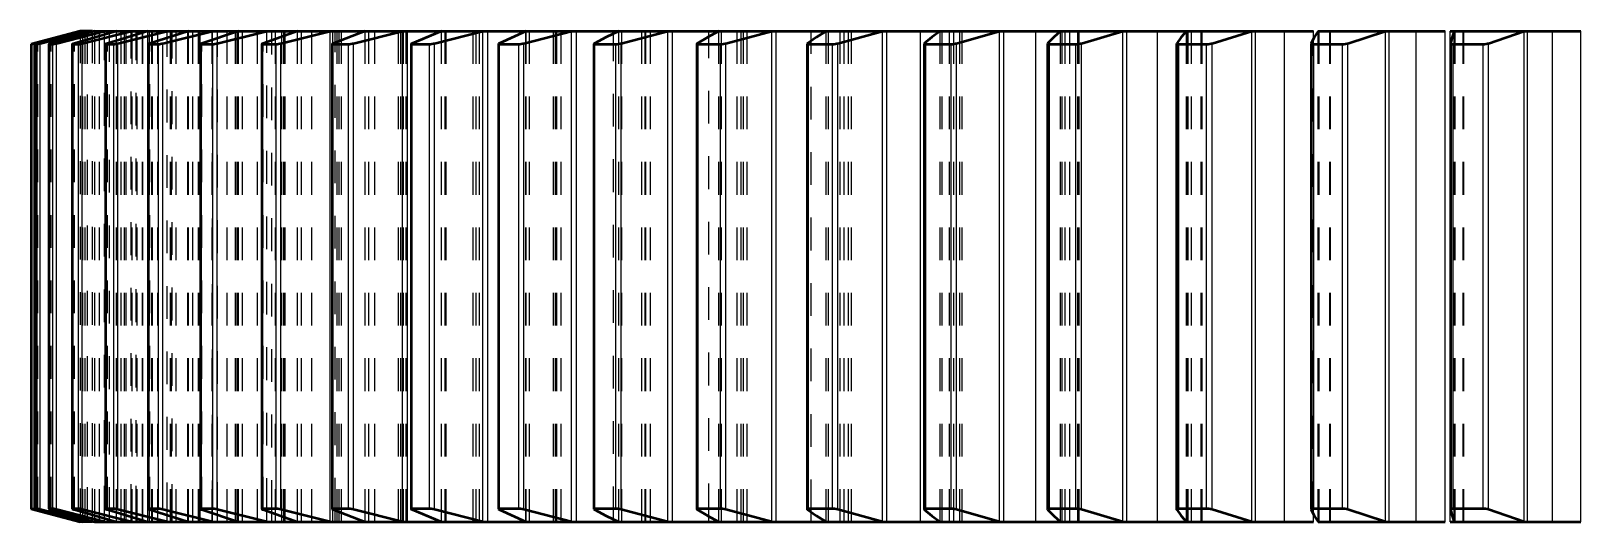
# Model space of a CAD drawing. Header units: millimetres. Extents: x -1 to 474, y -1 to 306.
# Drawn here: x 60.9 to 108.28, y 290.4 to 305.4 of the extents above; entities that cross this region are included whole.
import ezdxf

# ---------------------------------------------------------------- set-up
doc = ezdxf.new("R2010")
doc.units = ezdxf.units.MM
doc.linetypes.add('Dashed', pattern=[2, 1, -1])
for name, color, linetype, lineweight in [('AM_4', 3, 'Continuous', 25), ('hidden', 3, 'Dashed', 25), ('vis', 1, 'Continuous', 50)]:
    doc.layers.add(name, color=color, linetype=linetype, lineweight=lineweight)

# ---------------------------------------------------------------- blocks, each defined once
blk = doc.blocks.new('6_GEAHB1_5_100_15_A_40_b_0_in_GEAHB1_5_100_15_A_40_900')
at = {"layer": 'AM_4'}
for p, q in [((62.409, 305.38), (62.409, 305.4)), ((62.631, 305.338), (62.631, 305.4)), ((62.784, 305.381), (62.784, 305.4)), ((63.148, 305.293), (63.148, 305.4)), ((63.303, 305.338), (63.303, 305.4)), ((63.958, 305.244), (63.958, 305.4)), ((64.114, 305.291), (64.114, 305.4)), ((65.058, 305.191), (65.058, 305.4)), ((65.214, 305.241), (65.214, 305.4)), ((66.444, 305.131), (66.444, 305.4)), ((66.599, 305.184), (66.599, 305.4)), ((68.109, 305.064), (68.109, 305.4)), ((68.264, 305.121), (68.264, 305.4)), ((70.048, 290.4), (70.048, 305.4)), ((70.202, 305.048), (70.202, 305.4)), ((72.253, 290.4), (72.253, 305.4)), ((72.404, 290.4), (72.404, 305.4)), ((74.714, 290.4), (74.714, 305.4)), ((74.864, 290.4), (74.864, 305.4)), ((77.424, 290.4), (77.424, 305.4)), ((77.57, 290.4), (77.57, 305.4)), ((78.705, 305.319), (78.705, 305.4)), ((80.37, 290.4), (80.37, 305.4)), ((80.512, 290.4), (80.512, 305.4)), ((81.615, 305.227), (81.615, 305.4)), ((83.541, 290.4), (83.541, 305.4)), ((83.679, 290.4), (83.679, 305.4)), ((84.746, 305.101), (84.746, 305.4)), ((86.924, 290.4), (86.924, 305.4)), ((87.057, 290.4), (87.057, 305.4)), ((88.084, 290.4), (88.084, 305.4)), ((90.507, 290.4), (90.507, 305.4)), ((90.635, 290.4), (90.635, 305.4)), ((91.617, 290.4), (91.617, 305.4)), ((94.275, 290.4), (94.275, 305.4)), ((94.397, 290.4), (94.397, 305.4)), ((95.331, 290.4), (95.331, 305.4)), ((98.213, 290.4), (98.213, 305.4)), ((98.328, 290.4), (98.328, 305.4)), ((99.211, 290.4), (99.211, 305.4)), ((100.1, 305.161), (100.1, 305.4)), ((102.305, 290.4), (102.305, 305.4)), ((102.414, 290.4), (102.414, 305.4)), ((103.241, 290.4), (103.241, 305.4)), ((104.123, 290.4), (104.123, 305.4)), ((104.281, 290.4), (104.281, 305.4)), ((106.536, 290.4), (106.536, 305.4)), ((106.638, 290.4), (106.638, 305.4)), ((107.406, 290.4), (107.406, 305.4)), ((108.277, 290.4), (108.277, 305.4)), ((60.902, 290.802), (60.902, 304.998)), ((60.994, 290.777), (60.994, 305.023)), ((61.021, 290.802), (61.021, 304.998)), ((61.084, 290.802), (61.084, 304.998)), ((61.185, 290.777), (61.185, 305.023)), ((61.442, 290.802), (61.442, 304.998)), ((61.568, 290.802), (61.568, 304.998)), ((61.677, 290.777), (61.677, 305.023)), ((62.163, 290.802), (62.163, 304.998)), ((62.351, 290.802), (62.351, 304.998)), ((62.467, 290.777), (62.467, 305.023)), ((63.18, 290.802), (63.18, 304.998)), ((63.43, 290.802), (63.43, 304.998)), ((63.554, 290.777), (63.554, 305.023)), ((64.491, 290.802), (64.491, 304.998)), ((64.801, 290.802), (64.801, 304.998)), ((64.931, 290.777), (64.931, 305.023)), ((66.089, 290.802), (66.089, 304.998)), ((66.458, 290.802), (66.458, 304.998)), ((66.595, 290.777), (66.595, 305.023)), ((67.969, 290.802), (67.969, 304.998)), ((68.396, 290.802), (68.396, 304.998)), ((68.538, 290.777), (68.538, 305.023)), ((70.122, 290.802), (70.122, 304.998)), ((70.606, 290.802), (70.606, 304.998)), ((70.753, 290.777), (70.753, 305.023)), ((72.541, 290.802), (72.541, 304.998)), ((73.079, 290.802), (73.079, 304.998)), ((73.231, 290.777), (73.231, 305.023)), ((75.216, 290.802), (75.216, 304.998)), ((75.807, 290.802), (75.807, 304.998)), ((75.962, 290.777), (75.962, 305.023)), ((78.137, 290.802), (78.137, 304.998)), ((78.777, 290.802), (78.777, 304.998)), ((78.936, 290.777), (78.936, 305.023)), ((81.291, 290.802), (81.291, 304.998)), ((81.979, 290.802), (81.979, 304.998)), ((82.14, 290.777), (82.14, 305.023)), ((84.667, 290.802), (84.667, 304.998)), ((85.399, 290.802), (85.399, 304.998)), ((85.563, 290.777), (85.563, 305.023)), ((88.251, 290.802), (88.251, 304.998)), ((89.025, 290.802), (89.025, 304.998)), ((89.19, 290.777), (89.19, 305.023)), ((92.029, 290.802), (92.029, 304.998)), ((92.841, 290.802), (92.841, 304.998)), ((93.007, 290.777), (93.007, 305.023)), ((95.986, 290.802), (95.986, 304.998)), ((96.834, 290.802), (96.834, 304.998)), ((97, 290.777), (97, 305.023)), ((100.107, 290.802), (100.107, 304.998)), ((100.986, 290.802), (100.986, 304.998)), ((101.152, 290.777), (101.152, 305.023)), ((104.374, 290.802), (104.374, 304.998)), ((105.283, 290.802), (105.283, 304.998)), ((105.447, 290.777), (105.447, 305.023)), ((62.631, 290.4), (62.631, 290.462)), ((63.148, 290.4), (63.148, 290.507)), ((63.303, 290.4), (63.303, 290.462)), ((63.958, 290.4), (63.958, 290.556)), ((64.114, 290.4), (64.114, 290.509)), ((65.058, 290.4), (65.058, 290.609)), ((65.214, 290.4), (65.214, 290.559)), ((66.444, 290.4), (66.444, 290.669)), ((66.599, 290.4), (66.599, 290.616)), ((68.109, 290.4), (68.109, 290.736)), ((68.264, 290.4), (68.264, 290.679)), ((70.202, 290.4), (70.202, 290.752)), ((78.705, 290.4), (78.705, 290.481)), ((81.615, 290.4), (81.615, 290.573)), ((84.746, 290.4), (84.746, 290.699)), ((100.1, 290.4), (100.1, 290.639)), ((62.409, 290.4), (62.409, 290.42)), ((62.784, 290.4), (62.784, 290.419))]:
    blk.add_line(p, q, dxfattribs=at)
at = {"layer": 'hidden'}
for p, q in [((62.409, 290.42), (62.409, 305.38)), ((62.483, 290.4), (62.483, 305.4)), ((62.56, 290.4), (62.56, 305.4)), ((62.631, 290.4), (62.631, 305.4)), ((62.631, 290.462), (62.631, 305.338)), ((62.784, 290.419), (62.784, 305.381)), ((62.853, 290.4), (62.853, 305.4)), ((62.997, 290.4), (62.997, 305.4)), ((63.148, 290.507), (63.148, 305.293)), ((63.303, 290.462), (63.303, 305.338)), ((63.517, 290.4), (63.517, 305.4)), ((63.657, 290.4), (63.657, 305.4)), ((63.754, 290.4), (63.754, 305.4)), ((63.805, 290.4), (63.805, 305.4)), ((63.958, 290.556), (63.958, 305.244)), ((63.994, 290.4), (63.994, 305.4)), ((64.114, 290.509), (64.114, 305.291)), ((64.146, 290.4), (64.146, 305.4)), ((64.308, 290.4), (64.308, 305.4)), ((64.314, 290.4), (64.314, 305.4)), ((64.314, 290.4), (64.314, 305.4)), ((64.472, 290.4), (64.472, 305.4)), ((64.524, 290.4), (64.524, 305.4)), ((64.591, 290.4), (64.591, 305.4)), ((64.607, 290.4), (64.607, 305.4)), ((64.608, 290.4), (64.608, 305.4)), ((64.611, 290.4), (64.611, 305.4)), ((64.776, 290.4), (64.776, 305.4)), ((65.058, 290.609), (65.058, 305.191)), ((65.161, 290.4), (65.161, 305.4)), ((65.189, 290.4), (65.189, 305.4)), ((65.199, 290.4), (65.199, 305.4)), ((65.214, 290.559), (65.214, 305.241)), ((65.341, 290.4), (65.341, 305.4)), ((65.693, 290.4), (65.693, 305.4)), ((65.716, 290.4), (65.716, 305.4)), ((65.846, 290.4), (65.846, 305.4)), ((66.017, 290.4), (66.017, 305.4)), ((66.056, 290.4), (66.056, 305.4)), ((66.074, 290.4), (66.074, 305.4)), ((66.442, 290.4), (66.442, 305.4)), ((66.444, 290.669), (66.444, 305.131)), ((66.599, 290.616), (66.599, 305.184)), ((66.893, 290.4), (66.893, 305.4)), ((67.154, 290.4), (67.154, 305.4)), ((67.203, 290.4), (67.203, 305.4)), ((67.233, 290.4), (67.233, 305.4)), ((67.242, 290.4), (67.242, 305.4)), ((67.366, 290.4), (67.366, 305.4)), ((67.824, 290.4), (67.824, 305.4)), ((68.264, 290.679), (68.264, 305.121)), ((68.371, 290.4), (68.371, 305.4)), ((68.568, 290.4), (68.568, 305.4)), ((68.628, 290.4), (68.628, 305.4)), ((68.673, 290.4), (68.673, 305.4)), ((69.045, 290.4), (69.045, 305.4)), ((69.163, 290.4), (69.163, 305.4)), ((69.48, 290.4), (69.48, 305.4)), ((70.122, 290.4), (70.122, 305.4)), ((70.254, 290.4), (70.254, 305.4)), ((70.324, 290.4), (70.324, 305.4)), ((70.387, 290.4), (70.387, 305.4)), ((71.118, 290.4), (71.118, 305.4)), ((71.229, 290.4), (71.229, 305.4)), ((71.405, 290.4), (71.405, 305.4)), ((72.138, 290.4), (72.138, 305.4)), ((72.205, 290.4), (72.205, 305.4)), ((72.285, 290.4), (72.285, 305.4)), ((72.368, 290.4), (72.368, 305.4)), ((73.452, 290.4), (73.452, 305.4)), ((73.557, 290.4), (73.557, 305.4)), ((73.589, 290.4), (73.589, 305.4)), ((74.411, 290.4), (74.411, 305.4)), ((74.413, 290.4), (74.413, 305.4)), ((74.503, 290.4), (74.503, 305.4)), ((74.608, 290.4), (74.608, 305.4)), ((76.026, 290.4), (76.026, 305.4)), ((76.039, 290.4), (76.039, 305.4)), ((76.136, 290.4), (76.136, 305.4)), ((76.87, 290.4), (76.87, 305.4)), ((76.933, 290.4), (76.933, 305.4)), ((76.97, 290.4), (76.97, 305.4)), ((77.1, 290.4), (77.1, 305.4)), ((78.705, 290.481), (78.705, 305.319)), ((78.868, 290.4), (78.868, 305.4)), ((78.957, 290.4), (78.957, 305.4)), ((79.566, 290.4), (79.566, 305.4)), ((79.674, 290.4), (79.674, 305.4)), ((79.694, 290.4), (79.694, 305.4)), ((79.832, 290.4), (79.832, 305.4)), ((81.615, 290.573), (81.615, 305.227)), ((81.928, 290.4), (81.928, 305.4)), ((82.009, 290.4), (82.009, 305.4)), ((82.489, 290.4), (82.489, 305.4)), ((82.607, 290.4), (82.607, 305.4)), ((82.683, 290.4), (82.683, 305.4)), ((82.795, 290.4), (82.795, 305.4)), ((85.207, 290.4), (85.207, 305.4)), ((85.279, 290.4), (85.279, 305.4)), ((85.63, 290.4), (85.63, 305.4)), ((85.756, 290.4), (85.756, 305.4)), ((85.887, 290.4), (85.887, 305.4)), ((85.976, 290.4), (85.976, 305.4)), ((88.691, 290.4), (88.691, 305.4)), ((88.755, 290.4), (88.755, 305.4)), ((88.975, 290.4), (88.975, 305.4)), ((89.108, 290.4), (89.108, 305.4)), ((89.295, 290.4), (89.295, 305.4)), ((89.363, 290.4), (89.363, 305.4)), ((92.368, 290.4), (92.368, 305.4)), ((92.423, 290.4), (92.423, 305.4)), ((92.511, 290.4), (92.511, 305.4)), ((92.651, 290.4), (92.651, 305.4)), ((92.893, 290.4), (92.893, 305.4)), ((92.942, 290.4), (92.942, 305.4)), ((96.223, 290.4), (96.223, 305.4)), ((96.224, 290.4), (96.224, 305.4)), ((96.269, 290.4), (96.269, 305.4)), ((96.371, 290.4), (96.371, 305.4)), ((96.666, 290.4), (96.666, 305.4)), ((96.7, 290.4), (96.7, 305.4)), ((100.1, 290.639), (100.1, 305.161)), ((100.241, 290.4), (100.241, 305.4)), ((100.253, 290.4), (100.253, 305.4)), ((100.276, 290.4), (100.276, 305.4)), ((100.6, 290.4), (100.6, 305.4)), ((100.622, 290.4), (100.622, 305.4)), ((104.405, 290.4), (104.405, 305.4)), ((104.431, 290.4), (104.431, 305.4)), ((104.68, 290.4), (104.68, 305.4)), ((104.691, 290.4), (104.691, 305.4)), ((61.105, 290.777), (61.105, 305.023)), ((61.516, 290.777), (61.516, 305.023)), ((62.228, 290.777), (62.228, 305.023)), ((63.235, 290.777), (63.235, 305.023)), ((64.536, 290.777), (64.536, 305.023)), ((66.124, 290.777), (66.124, 305.023)), ((67.994, 290.777), (67.994, 305.023)), ((68.109, 290.736), (68.109, 305.064)), ((70.137, 290.777), (70.137, 305.023)), ((70.202, 290.752), (70.202, 305.048)), ((72.546, 290.777), (72.546, 305.023)), ((75.21, 290.777), (75.21, 305.023)), ((78.121, 290.777), (78.121, 305.023)), ((81.265, 290.777), (81.265, 305.023)), ((84.63, 290.777), (84.63, 305.023)), ((84.746, 290.699), (84.746, 305.101)), ((88.204, 290.777), (88.204, 305.023)), ((91.972, 290.777), (91.972, 305.023)), ((95.92, 290.777), (95.92, 305.023)), ((100.031, 290.777), (100.031, 305.023)), ((104.289, 290.777), (104.289, 305.023)), ((72.546, 290.777), (72.527, 290.787))]:
    blk.add_line(p, q, dxfattribs=at)
for points in [[(63.235, 290.777), (63.201, 290.789), (63.18, 290.797), (63.176, 290.801)], [(64.536, 290.777), (64.504, 290.789), (64.486, 290.797), (64.484, 290.8)]]:
    blk.add_lwpolyline(points, dxfattribs=at)
at = {"layer": 'vis'}
for p, q in [((62.4, 305.4), (60.9, 304.998)), ((60.902, 304.998), (62.409, 305.4)), ((62.483, 305.4), (61.105, 305.023)), ((61.185, 305.023), (62.631, 305.4)), ((62.853, 305.4), (61.516, 305.023)), ((61.677, 305.023), (63.148, 305.4)), ((63.517, 305.4), (62.228, 305.023)), ((62.784, 305.4), (62.4, 305.4)), ((62.467, 305.023), (63.958, 305.4)), ((62.853, 305.4), (100.1, 305.4)), ((64.472, 305.4), (63.235, 305.023)), ((63.554, 305.023), (65.058, 305.4)), ((65.716, 305.4), (64.536, 305.023)), ((64.931, 305.023), (66.444, 305.4)), ((67.242, 305.4), (66.124, 305.023)), ((66.595, 305.023), (68.109, 305.4)), ((69.045, 305.4), (67.994, 305.023)), ((68.538, 305.023), (70.048, 305.4)), ((71.118, 305.4), (70.137, 305.023)), ((70.753, 305.023), (72.253, 305.4)), ((73.452, 305.4), (72.546, 305.023)), ((73.231, 305.023), (74.714, 305.4)), ((76.039, 305.4), (75.21, 305.023)), ((75.962, 305.023), (77.424, 305.4)), ((78.936, 305.023), (80.37, 305.4)), ((82.14, 305.023), (83.541, 305.4)), ((85.563, 305.023), (86.924, 305.4)), ((89.19, 305.023), (90.507, 305.4)), ((93.007, 305.023), (94.275, 305.4)), ((97, 305.023), (98.213, 305.4)), ((100.241, 305.4), (104.123, 305.4)), ((101.152, 305.023), (102.305, 305.4)), ((104.281, 305.4), (108.277, 305.4)), ((105.447, 305.023), (106.536, 305.4)), ((60.9, 304.998), (60.9, 290.802)), ((60.9, 304.998), (60.902, 304.998)), ((61.021, 304.998), (61.021, 290.802)), ((61.021, 304.998), (61.084, 304.998)), ((61.441, 304.998), (61.441, 290.801)), ((61.441, 304.998), (61.442, 304.998)), ((61.442, 304.998), (61.568, 304.998)), ((62.16, 304.999), (62.16, 290.801)), ((62.163, 304.998), (62.351, 304.998)), ((63.176, 305), (63.176, 290.8)), ((63.18, 304.998), (63.43, 304.998)), ((64.484, 305.001), (64.484, 290.8)), ((64.491, 304.998), (64.801, 304.998)), ((66.079, 305.001), (66.079, 290.799)), ((66.089, 304.998), (66.458, 304.998)), ((67.955, 305.002), (67.955, 290.798)), ((67.969, 304.998), (68.396, 304.998)), ((70.104, 305.003), (70.104, 290.797)), ((70.122, 304.998), (70.606, 304.998)), ((72.519, 305.004), (72.519, 290.795)), ((72.541, 304.998), (73.079, 304.998)), ((75.188, 305.006), (75.188, 290.794)), ((75.216, 304.998), (75.807, 304.998)), ((78.103, 305.008), (78.103, 290.793)), ((78.137, 304.998), (78.777, 304.998)), ((81.252, 305.009), (81.252, 290.791)), ((81.291, 304.998), (81.979, 304.998)), ((84.621, 305.011), (84.621, 290.789)), ((84.667, 304.998), (85.399, 304.998)), ((88.204, 305.023), (88.198, 305.012)), ((88.198, 305.013), (88.198, 290.787)), ((88.251, 304.998), (89.025, 304.998)), ((91.972, 305.023), (91.968, 305.014)), ((91.968, 305.015), (91.968, 290.785)), ((92.029, 304.998), (92.841, 304.998)), ((95.92, 305.023), (95.918, 305.016)), ((95.918, 305.017), (95.918, 290.783)), ((95.986, 304.998), (96.834, 304.998)), ((100.031, 305.023), (100.03, 305.019)), ((100.03, 305.019), (100.03, 290.781)), ((100.107, 304.998), (100.986, 304.998)), ((104.289, 305.023), (104.289, 305.021)), ((104.289, 305.021), (104.289, 290.779)), ((104.374, 304.998), (105.283, 304.998)), ((60.902, 290.802), (60.9, 290.802)), ((60.9, 290.802), (62.4, 290.4)), ((62.409, 290.4), (60.994, 290.777)), ((61.084, 290.802), (61.021, 290.802)), ((61.105, 290.777), (62.483, 290.4)), ((62.631, 290.4), (61.185, 290.777)), ((61.442, 290.802), (61.441, 290.802)), ((61.568, 290.802), (61.442, 290.802)), ((61.516, 290.777), (62.853, 290.4)), ((63.148, 290.4), (61.677, 290.777)), ((62.163, 290.802), (62.16, 290.801)), ((62.351, 290.802), (62.163, 290.802)), ((62.228, 290.777), (63.517, 290.4)), ((63.958, 290.4), (62.467, 290.777)), ((63.18, 290.802), (63.176, 290.801)), ((63.43, 290.802), (63.18, 290.802)), ((63.235, 290.777), (64.472, 290.4)), ((65.058, 290.4), (63.554, 290.777)), ((64.491, 290.802), (64.484, 290.8)), ((64.801, 290.802), (64.491, 290.802)), ((64.536, 290.777), (65.716, 290.4)), ((66.444, 290.4), (64.931, 290.777)), ((66.458, 290.802), (66.089, 290.802)), ((66.124, 290.777), (67.242, 290.4)), ((68.109, 290.4), (66.595, 290.777)), ((68.396, 290.802), (67.969, 290.802)), ((67.994, 290.777), (69.045, 290.4)), ((70.048, 290.4), (68.538, 290.777)), ((70.606, 290.802), (70.122, 290.802)), ((70.137, 290.777), (71.118, 290.4)), ((72.253, 290.4), (70.753, 290.777)), ((73.079, 290.802), (72.541, 290.802)), ((72.546, 290.777), (73.452, 290.4)), ((74.714, 290.4), (73.231, 290.777)), ((75.21, 290.777), (76.039, 290.4)), ((75.807, 290.802), (75.216, 290.802)), ((77.424, 290.4), (75.962, 290.777)), ((78.777, 290.802), (78.137, 290.802)), ((80.37, 290.4), (78.936, 290.777)), ((81.979, 290.802), (81.291, 290.802)), ((83.541, 290.4), (82.14, 290.777)), ((85.399, 290.802), (84.667, 290.802)), ((86.924, 290.4), (85.563, 290.777)), ((89.025, 290.802), (88.251, 290.802)), ((90.507, 290.4), (89.19, 290.777)), ((92.841, 290.802), (92.029, 290.802)), ((94.275, 290.4), (93.007, 290.777)), ((95.918, 290.784), (95.92, 290.777)), ((96.834, 290.802), (95.986, 290.802)), ((98.213, 290.4), (97, 290.777)), ((100.03, 290.781), (100.031, 290.777)), ((100.986, 290.802), (100.107, 290.802)), ((102.305, 290.4), (101.152, 290.777)), ((104.289, 290.779), (104.289, 290.777)), ((105.283, 290.802), (104.374, 290.802)), ((106.536, 290.4), (105.447, 290.777)), ((62.784, 290.4), (62.4, 290.4)), ((62.853, 290.4), (100.1, 290.4)), ((100.241, 290.4), (104.123, 290.4)), ((104.281, 290.4), (108.277, 290.4))]:
    blk.add_line(p, q, dxfattribs=at)
for points in [[(78.868, 305.4), (78.484, 305.21), (78.121, 305.023)], [(81.928, 305.4), (81.586, 305.21), (81.265, 305.023)], [(85.207, 305.4), (84.908, 305.21), (84.63, 305.023)], [(88.691, 305.4), (88.437, 305.21), (88.204, 305.023)], [(92.368, 305.4), (92.16, 305.21), (91.972, 305.023)], [(96.223, 305.4), (96.06, 305.21), (95.92, 305.023)], [(100.241, 305.4), (100.124, 305.21), (100.031, 305.023)], [(104.405, 305.4), (104.336, 305.21), (104.289, 305.023)], [(61.105, 305.023), (61.064, 305.011), (61.035, 305.003), (61.022, 304.999), (61.021, 304.998)], [(61.084, 304.998), (61.095, 305), (61.121, 305.006), (61.159, 305.016), (61.185, 305.023)], [(61.516, 305.023), (61.477, 305.011), (61.451, 305.003), (61.441, 304.999), (61.441, 304.998)], [(61.568, 304.998), (61.582, 305), (61.61, 305.006), (61.65, 305.016), (61.677, 305.023)], [(62.228, 305.023), (62.191, 305.011), (62.167, 305.003), (62.16, 304.999)], [(62.16, 304.999), (62.16, 304.999), (62.163, 304.998)], [(62.351, 304.998), (62.368, 305), (62.399, 305.006), (62.44, 305.016), (62.467, 305.023)], [(63.235, 305.023), (63.201, 305.011), (63.18, 305.003), (63.176, 304.999)], [(63.176, 304.999), (63.176, 304.999), (63.18, 304.998)], [(63.43, 304.998), (63.45, 305), (63.483, 305.006), (63.526, 305.016), (63.554, 305.023)], [(64.536, 305.023), (64.504, 305.011), (64.486, 305.003), (64.484, 305)], [(64.484, 305), (64.485, 304.999), (64.491, 304.998)], [(64.801, 304.998), (64.824, 305), (64.859, 305.006), (64.903, 305.016), (64.931, 305.023)], [(66.124, 305.023), (66.094, 305.011), (66.08, 305.003), (66.079, 305.001)], [(66.079, 305.001), (66.082, 304.999), (66.089, 304.998)], [(66.458, 304.998), (66.484, 305), (66.521, 305.006), (66.567, 305.016), (66.595, 305.023)], [(67.994, 305.023), (67.966, 305.011), (67.955, 305.003), (67.955, 305.002)], [(67.955, 305.002), (67.961, 304.999), (67.969, 304.998)], [(68.396, 304.998), (68.424, 305), (68.463, 305.006), (68.51, 305.016), (68.538, 305.023)], [(70.137, 305.023), (70.112, 305.011), (70.104, 305.003)], [(70.104, 305.003), (70.104, 305.003), (70.113, 304.999), (70.122, 304.998)], [(70.606, 304.998), (70.636, 305), (70.677, 305.006), (70.725, 305.016), (70.753, 305.023)], [(72.546, 305.023), (72.524, 305.011), (72.519, 305.004)], [(72.519, 305.004), (72.519, 305.003), (72.531, 304.999), (72.541, 304.998)], [(73.079, 304.998), (73.112, 305), (73.155, 305.006), (73.203, 305.016), (73.231, 305.023)], [(75.21, 305.023), (75.192, 305.011), (75.188, 305.006)], [(75.188, 305.006), (75.19, 305.003), (75.205, 304.999), (75.216, 304.998)], [(75.807, 304.998), (75.842, 305), (75.885, 305.006), (75.934, 305.016), (75.962, 305.023)], [(78.121, 305.023), (78.105, 305.011), (78.103, 305.007)], [(78.103, 305.007), (78.106, 305.003), (78.124, 304.999), (78.137, 304.998)], [(78.777, 304.998), (78.814, 305), (78.859, 305.006), (78.908, 305.016), (78.936, 305.023)], [(81.265, 305.023), (81.252, 305.011), (81.252, 305.009)], [(81.252, 305.009), (81.257, 305.003), (81.277, 304.999), (81.291, 304.998)], [(81.979, 304.998), (82.018, 305), (82.064, 305.006), (82.113, 305.016), (82.14, 305.023)], [(84.63, 305.023), (84.621, 305.011), (84.621, 305.011)], [(84.621, 305.011), (84.628, 305.003), (84.652, 304.999), (84.667, 304.998)], [(85.399, 304.998), (85.44, 305), (85.487, 305.006), (85.536, 305.016), (85.563, 305.023)], [(88.198, 305.012), (88.198, 305.011), (88.209, 305.003), (88.235, 304.999), (88.251, 304.998)], [(89.025, 304.998), (89.067, 305), (89.115, 305.006), (89.163, 305.016), (89.19, 305.023)], [(91.968, 305.014), (91.969, 305.011), (91.983, 305.003), (92.012, 304.999), (92.029, 304.998)], [(92.841, 304.998), (92.885, 305), (92.934, 305.006), (92.981, 305.016), (93.007, 305.023)], [(95.918, 305.016), (95.92, 305.011), (95.937, 305.003), (95.968, 304.999), (95.986, 304.998)], [(96.834, 304.998), (96.879, 305), (96.928, 305.006), (96.975, 305.016), (97, 305.023)], [(100.03, 305.019), (100.034, 305.011), (100.054, 305.003), (100.088, 304.999), (100.107, 304.998)], [(100.986, 304.998), (101.033, 305), (101.081, 305.006), (101.128, 305.016), (101.152, 305.023)], [(104.289, 305.021), (104.296, 305.011), (104.319, 305.003), (104.355, 304.999), (104.374, 304.998)], [(105.283, 304.998), (105.33, 305), (105.378, 305.006), (105.424, 305.016), (105.447, 305.023)], [(60.994, 290.777), (60.951, 290.789), (60.92, 290.797), (60.903, 290.801), (60.902, 290.802)], [(61.021, 290.802), (61.026, 290.8), (61.047, 290.794), (61.08, 290.784), (61.105, 290.777)], [(61.185, 290.777), (61.141, 290.789), (61.106, 290.797), (61.087, 290.801), (61.084, 290.802)], [(61.441, 290.802), (61.444, 290.8), (61.462, 290.794), (61.493, 290.784), (61.516, 290.777)], [(61.677, 290.777), (61.631, 290.789), (61.594, 290.797), (61.572, 290.801), (61.568, 290.802)], [(62.16, 290.801), (62.162, 290.8), (62.176, 290.794), (62.205, 290.784), (62.228, 290.777)], [(62.467, 290.777), (62.42, 290.789), (62.382, 290.797), (62.357, 290.801), (62.351, 290.802)], [(63.176, 290.801), (63.176, 290.8), (63.188, 290.794), (63.214, 290.784), (63.235, 290.777)], [(63.554, 290.777), (63.505, 290.789), (63.465, 290.797), (63.437, 290.801), (63.43, 290.802)], [(64.484, 290.8), (64.484, 290.8), (64.492, 290.794), (64.516, 290.784), (64.536, 290.777)], [(64.931, 290.777), (64.882, 290.789), (64.84, 290.797), (64.81, 290.801), (64.801, 290.802)], [(66.089, 290.802), (66.079, 290.8), (66.079, 290.799)], [(66.079, 290.799), (66.085, 290.794), (66.106, 290.784), (66.124, 290.777)], [(66.595, 290.777), (66.545, 290.789), (66.501, 290.797), (66.468, 290.801), (66.458, 290.802)], [(67.969, 290.802), (67.955, 290.8), (67.955, 290.798)], [(67.955, 290.798), (67.958, 290.794), (67.977, 290.784), (67.994, 290.777)], [(68.538, 290.777), (68.488, 290.789), (68.442, 290.797), (68.407, 290.801), (68.396, 290.802)], [(70.122, 290.802), (70.106, 290.8), (70.104, 290.797)], [(70.104, 290.797), (70.106, 290.794), (70.121, 290.784), (70.137, 290.777)], [(70.753, 290.777), (70.703, 290.789), (70.655, 290.797), (70.618, 290.801), (70.606, 290.802)], [(72.541, 290.802), (72.523, 290.8), (72.519, 290.796)], [(72.519, 290.796), (72.519, 290.794), (72.532, 290.784), (72.546, 290.777)], [(73.231, 290.777), (73.181, 290.789), (73.132, 290.797), (73.093, 290.801), (73.079, 290.802)], [(75.216, 290.802), (75.195, 290.8), (75.188, 290.794)], [(75.188, 290.794), (75.188, 290.794), (75.198, 290.784), (75.21, 290.777)], [(75.962, 290.777), (75.912, 290.789), (75.862, 290.797), (75.821, 290.801), (75.807, 290.802)], [(78.137, 290.802), (78.113, 290.8), (78.103, 290.794), (78.103, 290.793)], [(78.103, 290.793), (78.11, 290.784), (78.121, 290.777)], [(78.121, 290.777), (78.484, 290.59), (78.868, 290.4)], [(78.936, 290.777), (78.886, 290.789), (78.836, 290.797), (78.793, 290.801), (78.777, 290.802)], [(81.291, 290.802), (81.265, 290.8), (81.252, 290.794), (81.252, 290.791)], [(81.252, 290.791), (81.256, 290.784), (81.265, 290.777)], [(81.265, 290.777), (81.586, 290.59), (81.928, 290.4)], [(82.14, 290.777), (82.091, 290.789), (82.04, 290.797), (81.995, 290.801), (81.979, 290.802)], [(84.667, 290.802), (84.638, 290.8), (84.623, 290.794), (84.621, 290.789)], [(84.621, 290.789), (84.623, 290.784), (84.63, 290.777)], [(84.63, 290.777), (84.908, 290.59), (85.207, 290.4)], [(85.563, 290.777), (85.514, 290.789), (85.463, 290.797), (85.417, 290.801), (85.399, 290.802)], [(88.251, 290.802), (88.22, 290.8), (88.201, 290.794), (88.198, 290.788)], [(88.198, 290.788), (88.199, 290.784), (88.204, 290.777)], [(88.204, 290.777), (88.437, 290.59), (88.691, 290.4)], [(89.19, 290.777), (89.142, 290.789), (89.09, 290.797), (89.043, 290.801), (89.025, 290.802)], [(92.029, 290.802), (91.995, 290.8), (91.974, 290.794), (91.968, 290.786)], [(91.968, 290.786), (91.968, 290.784), (91.972, 290.777)], [(91.972, 290.777), (92.159, 290.59), (92.368, 290.4)], [(93.007, 290.777), (92.96, 290.789), (92.909, 290.797), (92.861, 290.801), (92.841, 290.802)], [(95.986, 290.802), (95.95, 290.8), (95.926, 290.794), (95.918, 290.784), (95.918, 290.784)], [(95.92, 290.777), (96.06, 290.59), (96.223, 290.4)], [(97, 290.777), (96.954, 290.789), (96.903, 290.797), (96.854, 290.801), (96.834, 290.802)], [(100.107, 290.802), (100.069, 290.8), (100.042, 290.794), (100.03, 290.784), (100.03, 290.781)], [(100.031, 290.777), (100.124, 290.59), (100.241, 290.4)], [(101.152, 290.777), (101.107, 290.789), (101.057, 290.797), (101.007, 290.801), (100.986, 290.802)], [(104.374, 290.802), (104.334, 290.8), (104.306, 290.794), (104.291, 290.784), (104.289, 290.779)], [(104.289, 290.777), (104.336, 290.59), (104.405, 290.4)], [(105.447, 290.777), (105.404, 290.789), (105.354, 290.797), (105.304, 290.801), (105.283, 290.802)]]:
    blk.add_lwpolyline(points, dxfattribs=at)

msp = doc.modelspace()

# ---------------------------------------------------------------- block references
msp.add_blockref('6_GEAHB1_5_100_15_A_40_b_0_in_GEAHB1_5_100_15_A_40_900', (0, 0))

doc.saveas('drawing.dxf')
